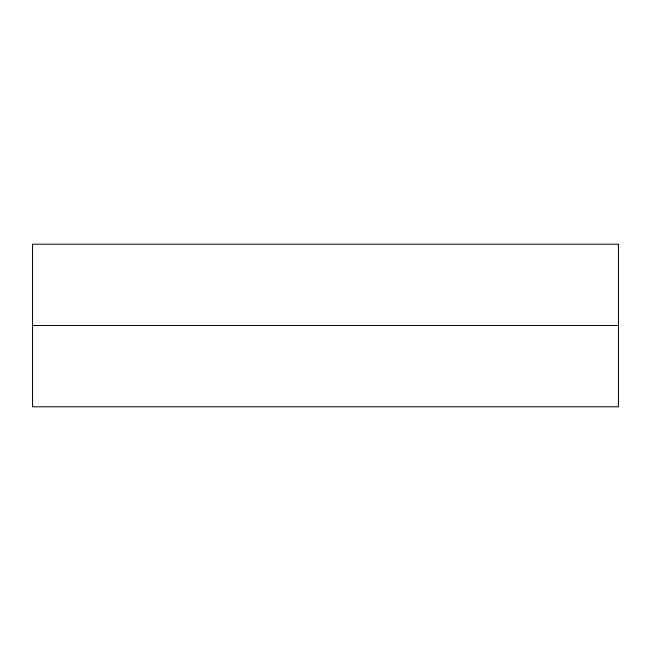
<?xml version="1.0" encoding="UTF-8"?>
<svg xmlns="http://www.w3.org/2000/svg" width="651" height="651" viewBox="0 0 651 651"><rect width="100%" height="100%" fill="white"/><g stroke="black" fill="none" stroke-linecap="round" stroke-linejoin="round"><path stroke-width="0.98" d="M32.55 325.5L618.45 325.5M618.45 244.206L32.55 244.206L32.55 406.794L618.45 406.794L618.45 244.206"/></g></svg>
